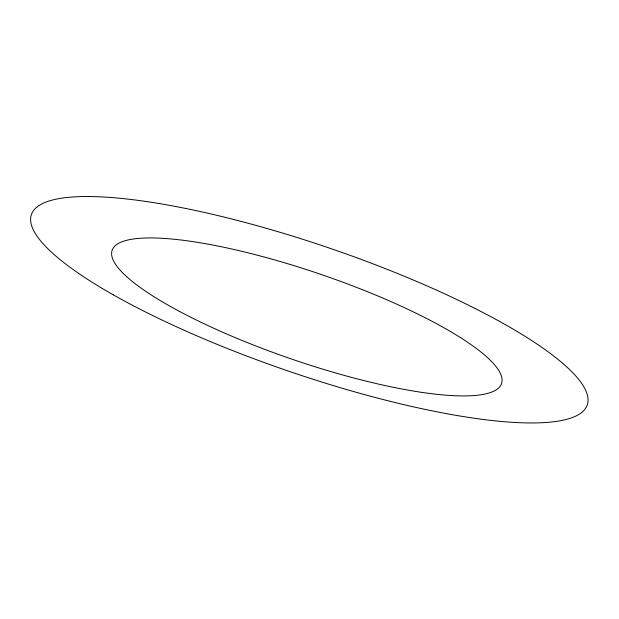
<?xml version="1.0" encoding="UTF-8"?>
<svg xmlns="http://www.w3.org/2000/svg" width="619" height="619" viewBox="0 0 619 619"><rect width="100%" height="100%" fill="white"/><g stroke="black" fill="none" stroke-linecap="round" stroke-linejoin="round"><path stroke-width="0.93" d="M113.277 294.822A293.793 64.833 18.9 0 0 578.951 414.39A293.793 64.833 18.9 0 0 235.731 220A293.793 64.833 18.9 0 0 113.277 294.822M179.549 311.434A205.794 44.792 18.9 0 0 498.697 387.92A205.794 44.792 18.9 0 0 242.323 251.438A205.794 44.792 18.9 0 0 179.549 311.434"/></g></svg>
